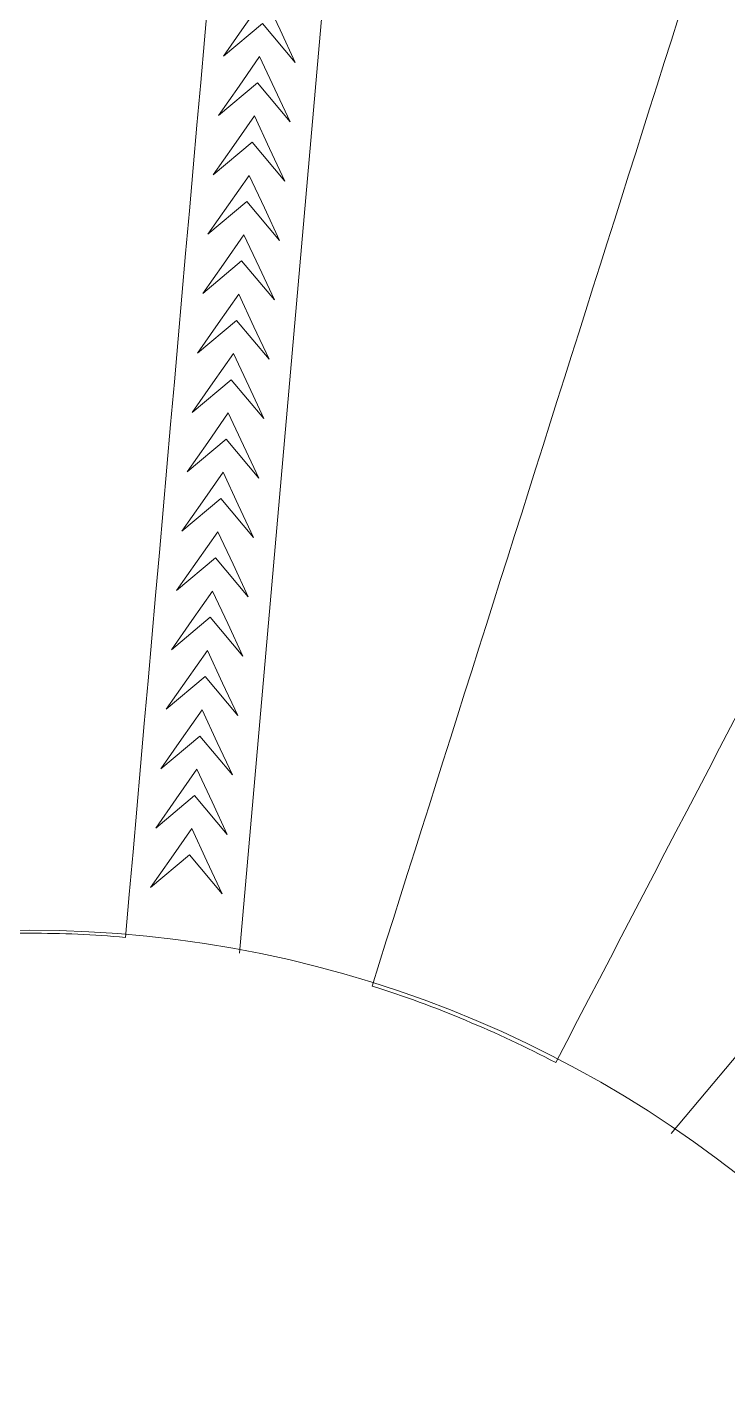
# Model space of a CAD drawing. Header units: inches. Extents: x -151 to 18, y -59 to 24.
# Drawn here: x -137.725 to -135.268, y -48.922 to -44.187 of the extents above; entities that cross this region are included whole.
import ezdxf

# ---------------------------------------------------------------- set-up
doc = ezdxf.new("R2010")
doc.units = ezdxf.units.IN
doc.header["$MEASUREMENT"] = 0
doc.layers.add('Layer 1', color=7, linetype='Continuous')

msp = doc.modelspace()

# ---------------------------------------------------------------- linework, layer by layer
at = {"layer": 'Layer 1', "color": 1, "lineweight": 9}
for points, knots in [([(-137.7157, -47.3529), (-139.9365, -47.3529), (-141.7369, -49.1533), (-141.7369, -51.3741), (-141.7369, -51.3741), (-141.7369, -51.3757), (-141.7369, -51.3774), (-141.7369, -51.379), (-141.7369, -51.379), (-141.7369, -51.379), (-146.9492, -51.3796), (-146.9492, -51.3796), (-146.9492, -51.3796), (-146.9492, -51.3796), (-151.357, -51.3802), (-151.357, -51.3802), (-151.357, -51.3802), (-151.357, -51.3802), (-151.3607, -51.3802), (-151.3607, -51.3802), (-151.3607, -51.3802), (-151.3607, -51.3782), (-151.3607, -51.3761), (-151.3607, -51.3741), (-151.3607, -51.3741), (-151.3607, -43.8433), (-145.2557, -37.7383), (-137.7249, -37.7383), (-137.7249, -37.7383), (-130.1955, -37.7383), (-124.0915, -43.8408), (-124.089, -51.3696), (-124.089, -51.3696), (-124.089, -51.3696), (-133.6945, -51.3741), (-133.6945, -51.3741), (-133.6945, -51.3741), (-133.6945, -49.1533), (-135.4948, -47.3529), (-137.7157, -47.3529)], [0, 0, 0, 0, 0.090909, 0.090909, 0.090909, 0.090909, 0.181818, 0.181818, 0.181818, 0.181818, 0.272727, 0.272727, 0.272727, 0.272727, 0.363636, 0.363636, 0.363636, 0.363636, 0.454545, 0.454545, 0.454545, 0.454545, 0.545455, 0.545455, 0.545455, 0.545455, 0.636364, 0.636364, 0.636364, 0.636364, 0.727273, 0.727273, 0.727273, 0.727273, 0.818182, 0.818182, 0.818182, 0.818182, 1, 1, 1, 1]), ([(-136.8993, -44.1744), (-136.8993, -44.1744), (-137.0357, -44.2889), (-137.0357, -44.2889), (-137.0357, -44.2889), (-137.0357, -44.2889), (-136.9635, -44.1858), (-136.9635, -44.1858), (-136.9635, -44.1858), (-136.9635, -44.1858), (-136.8912, -44.0826), (-136.8912, -44.0826), (-136.8912, -44.0826), (-136.8912, -44.0826), (-136.838, -44.1967), (-136.838, -44.1967), (-136.838, -44.1967), (-136.838, -44.1967), (-136.7848, -44.3109), (-136.7848, -44.3109), (-136.7848, -44.3109), (-136.7848, -44.3109), (-136.8993, -44.1744), (-136.8993, -44.1744)], [0, 0, 0, 0, 0.142857, 0.142857, 0.142857, 0.142857, 0.285714, 0.285714, 0.285714, 0.285714, 0.428571, 0.428571, 0.428571, 0.428571, 0.571429, 0.571429, 0.571429, 0.571429, 0.714286, 0.714286, 0.714286, 0.714286, 1, 1, 1, 1]), ([(-136.9176, -44.3826), (-136.9176, -44.3826), (-137.054, -44.4971), (-137.054, -44.4971), (-137.054, -44.4971), (-137.054, -44.4971), (-136.9818, -44.3939), (-136.9818, -44.3939), (-136.9818, -44.3939), (-136.9818, -44.3939), (-136.9096, -44.2907), (-136.9096, -44.2907), (-136.9096, -44.2907), (-136.9096, -44.2907), (-136.8563, -44.4049), (-136.8563, -44.4049), (-136.8563, -44.4049), (-136.8563, -44.4049), (-136.8031, -44.519), (-136.8031, -44.519), (-136.8031, -44.519), (-136.8031, -44.519), (-136.9176, -44.3826), (-136.9176, -44.3826)], [0, 0, 0, 0, 0.142857, 0.142857, 0.142857, 0.142857, 0.285714, 0.285714, 0.285714, 0.285714, 0.428571, 0.428571, 0.428571, 0.428571, 0.571429, 0.571429, 0.571429, 0.571429, 0.714286, 0.714286, 0.714286, 0.714286, 1, 1, 1, 1]), ([(-136.9359, -44.5908), (-136.9359, -44.5908), (-137.0723, -44.7052), (-137.0723, -44.7052), (-137.0723, -44.7052), (-137.0723, -44.7052), (-137.0001, -44.6021), (-137.0001, -44.6021), (-137.0001, -44.6021), (-137.0001, -44.6021), (-136.9279, -44.4989), (-136.9279, -44.4989), (-136.9279, -44.4989), (-136.9279, -44.4989), (-136.8746, -44.613), (-136.8746, -44.613), (-136.8746, -44.613), (-136.8746, -44.613), (-136.8214, -44.7272), (-136.8214, -44.7272), (-136.8214, -44.7272), (-136.8214, -44.7272), (-136.9359, -44.5908), (-136.9359, -44.5908)], [0, 0, 0, 0, 0.142857, 0.142857, 0.142857, 0.142857, 0.285714, 0.285714, 0.285714, 0.285714, 0.428571, 0.428571, 0.428571, 0.428571, 0.571429, 0.571429, 0.571429, 0.571429, 0.714286, 0.714286, 0.714286, 0.714286, 1, 1, 1, 1]), ([(-136.9542, -44.7989), (-136.9542, -44.7989), (-137.0907, -44.9134), (-137.0907, -44.9134), (-137.0907, -44.9134), (-137.0907, -44.9134), (-137.0184, -44.8102), (-137.0184, -44.8102), (-137.0184, -44.8102), (-137.0184, -44.8102), (-136.9462, -44.7071), (-136.9462, -44.7071), (-136.9462, -44.7071), (-136.9462, -44.7071), (-136.893, -44.8212), (-136.893, -44.8212), (-136.893, -44.8212), (-136.893, -44.8212), (-136.8397, -44.9353), (-136.8397, -44.9353), (-136.8397, -44.9353), (-136.8397, -44.9353), (-136.9542, -44.7989), (-136.9542, -44.7989)], [0, 0, 0, 0, 0.142857, 0.142857, 0.142857, 0.142857, 0.285714, 0.285714, 0.285714, 0.285714, 0.428571, 0.428571, 0.428571, 0.428571, 0.571429, 0.571429, 0.571429, 0.571429, 0.714286, 0.714286, 0.714286, 0.714286, 1, 1, 1, 1]), ([(-136.9726, -45.007), (-136.9726, -45.007), (-137.109, -45.1216), (-137.109, -45.1216), (-137.109, -45.1216), (-137.109, -45.1216), (-137.0367, -45.0184), (-137.0367, -45.0184), (-137.0367, -45.0184), (-137.0367, -45.0184), (-136.9645, -44.9152), (-136.9645, -44.9152), (-136.9645, -44.9152), (-136.9645, -44.9152), (-136.9113, -45.0293), (-136.9113, -45.0293), (-136.9113, -45.0293), (-136.9113, -45.0293), (-136.8581, -45.1435), (-136.8581, -45.1435), (-136.8581, -45.1435), (-136.8581, -45.1435), (-136.9726, -45.007), (-136.9726, -45.007)], [0, 0, 0, 0, 0.142857, 0.142857, 0.142857, 0.142857, 0.285714, 0.285714, 0.285714, 0.285714, 0.428571, 0.428571, 0.428571, 0.428571, 0.571429, 0.571429, 0.571429, 0.571429, 0.714286, 0.714286, 0.714286, 0.714286, 1, 1, 1, 1]), ([(-136.9909, -45.2152), (-136.9909, -45.2152), (-137.1273, -45.3297), (-137.1273, -45.3297), (-137.1273, -45.3297), (-137.1273, -45.3297), (-137.0551, -45.2265), (-137.0551, -45.2265), (-137.0551, -45.2265), (-137.0551, -45.2265), (-136.9828, -45.1234), (-136.9828, -45.1234), (-136.9828, -45.1234), (-136.9828, -45.1234), (-136.9296, -45.2375), (-136.9296, -45.2375), (-136.9296, -45.2375), (-136.9296, -45.2375), (-136.8764, -45.3516), (-136.8764, -45.3516), (-136.8764, -45.3516), (-136.8764, -45.3516), (-136.9909, -45.2152), (-136.9909, -45.2152)], [0, 0, 0, 0, 0.142857, 0.142857, 0.142857, 0.142857, 0.285714, 0.285714, 0.285714, 0.285714, 0.428571, 0.428571, 0.428571, 0.428571, 0.571429, 0.571429, 0.571429, 0.571429, 0.714286, 0.714286, 0.714286, 0.714286, 1, 1, 1, 1]), ([(-137.0092, -45.4234), (-137.0092, -45.4234), (-137.1457, -45.5379), (-137.1457, -45.5379), (-137.1457, -45.5379), (-137.1457, -45.5379), (-137.0734, -45.4347), (-137.0734, -45.4347), (-137.0734, -45.4347), (-137.0734, -45.4347), (-137.0012, -45.3315), (-137.0012, -45.3315), (-137.0012, -45.3315), (-137.0012, -45.3315), (-136.9479, -45.4457), (-136.9479, -45.4457), (-136.9479, -45.4457), (-136.9479, -45.4457), (-136.8947, -45.5598), (-136.8947, -45.5598), (-136.8947, -45.5598), (-136.8947, -45.5598), (-137.0092, -45.4234), (-137.0092, -45.4234)], [0, 0, 0, 0, 0.142857, 0.142857, 0.142857, 0.142857, 0.285714, 0.285714, 0.285714, 0.285714, 0.428571, 0.428571, 0.428571, 0.428571, 0.571429, 0.571429, 0.571429, 0.571429, 0.714286, 0.714286, 0.714286, 0.714286, 1, 1, 1, 1]), ([(-137.0275, -45.6315), (-137.0275, -45.6315), (-137.164, -45.746), (-137.164, -45.746), (-137.164, -45.746), (-137.164, -45.746), (-137.0917, -45.6428), (-137.0917, -45.6428), (-137.0917, -45.6428), (-137.0917, -45.6428), (-137.0195, -45.5397), (-137.0195, -45.5397), (-137.0195, -45.5397), (-137.0195, -45.5397), (-136.9663, -45.6538), (-136.9663, -45.6538), (-136.9663, -45.6538), (-136.9663, -45.6538), (-136.913, -45.768), (-136.913, -45.768), (-136.913, -45.768), (-136.913, -45.768), (-137.0275, -45.6315), (-137.0275, -45.6315)], [0, 0, 0, 0, 0.142857, 0.142857, 0.142857, 0.142857, 0.285714, 0.285714, 0.285714, 0.285714, 0.428571, 0.428571, 0.428571, 0.428571, 0.571429, 0.571429, 0.571429, 0.571429, 0.714286, 0.714286, 0.714286, 0.714286, 1, 1, 1, 1]), ([(-137.0458, -45.8397), (-137.0458, -45.8397), (-137.1823, -45.9542), (-137.1823, -45.9542), (-137.1823, -45.9542), (-137.1823, -45.9542), (-137.1101, -45.851), (-137.1101, -45.851), (-137.1101, -45.851), (-137.1101, -45.851), (-137.0378, -45.7478), (-137.0378, -45.7478), (-137.0378, -45.7478), (-137.0378, -45.7478), (-136.9846, -45.862), (-136.9846, -45.862), (-136.9846, -45.862), (-136.9846, -45.862), (-136.9314, -45.9761), (-136.9314, -45.9761), (-136.9314, -45.9761), (-136.9314, -45.9761), (-137.0458, -45.8397), (-137.0458, -45.8397)], [0, 0, 0, 0, 0.142857, 0.142857, 0.142857, 0.142857, 0.285714, 0.285714, 0.285714, 0.285714, 0.428571, 0.428571, 0.428571, 0.428571, 0.571429, 0.571429, 0.571429, 0.571429, 0.714286, 0.714286, 0.714286, 0.714286, 1, 1, 1, 1]), ([(-137.0642, -46.0478), (-137.0642, -46.0478), (-137.2006, -46.1623), (-137.2006, -46.1623), (-137.2006, -46.1623), (-137.2006, -46.1623), (-137.1284, -46.0591), (-137.1284, -46.0591), (-137.1284, -46.0591), (-137.1284, -46.0591), (-137.0561, -45.956), (-137.0561, -45.956), (-137.0561, -45.956), (-137.0561, -45.956), (-137.0029, -46.0701), (-137.0029, -46.0701), (-137.0029, -46.0701), (-137.0029, -46.0701), (-136.9497, -46.1843), (-136.9497, -46.1843), (-136.9497, -46.1843), (-136.9497, -46.1843), (-137.0642, -46.0478), (-137.0642, -46.0478)], [0, 0, 0, 0, 0.142857, 0.142857, 0.142857, 0.142857, 0.285714, 0.285714, 0.285714, 0.285714, 0.428571, 0.428571, 0.428571, 0.428571, 0.571429, 0.571429, 0.571429, 0.571429, 0.714286, 0.714286, 0.714286, 0.714286, 1, 1, 1, 1]), ([(-137.0825, -46.256), (-137.0825, -46.256), (-137.2189, -46.3705), (-137.2189, -46.3705), (-137.2189, -46.3705), (-137.2189, -46.3705), (-137.1467, -46.2673), (-137.1467, -46.2673), (-137.1467, -46.2673), (-137.1467, -46.2673), (-137.0745, -46.1641), (-137.0745, -46.1641), (-137.0745, -46.1641), (-137.0745, -46.1641), (-137.0212, -46.2783), (-137.0212, -46.2783), (-137.0212, -46.2783), (-137.0212, -46.2783), (-136.968, -46.3924), (-136.968, -46.3924), (-136.968, -46.3924), (-136.968, -46.3924), (-137.0825, -46.256), (-137.0825, -46.256)], [0, 0, 0, 0, 0.142857, 0.142857, 0.142857, 0.142857, 0.285714, 0.285714, 0.285714, 0.285714, 0.428571, 0.428571, 0.428571, 0.428571, 0.571429, 0.571429, 0.571429, 0.571429, 0.714286, 0.714286, 0.714286, 0.714286, 1, 1, 1, 1]), ([(-137.1008, -46.4641), (-137.1008, -46.4641), (-137.2372, -46.5786), (-137.2372, -46.5786), (-137.2372, -46.5786), (-137.2372, -46.5786), (-137.165, -46.4755), (-137.165, -46.4755), (-137.165, -46.4755), (-137.165, -46.4755), (-137.0928, -46.3723), (-137.0928, -46.3723), (-137.0928, -46.3723), (-137.0928, -46.3723), (-137.0395, -46.4864), (-137.0395, -46.4864), (-137.0395, -46.4864), (-137.0395, -46.4864), (-136.9863, -46.6006), (-136.9863, -46.6006), (-136.9863, -46.6006), (-136.9863, -46.6006), (-137.1008, -46.4641), (-137.1008, -46.4641)], [0, 0, 0, 0, 0.142857, 0.142857, 0.142857, 0.142857, 0.285714, 0.285714, 0.285714, 0.285714, 0.428571, 0.428571, 0.428571, 0.428571, 0.571429, 0.571429, 0.571429, 0.571429, 0.714286, 0.714286, 0.714286, 0.714286, 1, 1, 1, 1]), ([(-137.1192, -46.6723), (-137.1192, -46.6723), (-137.2556, -46.7868), (-137.2556, -46.7868), (-137.2556, -46.7868), (-137.2556, -46.7868), (-137.1833, -46.6836), (-137.1833, -46.6836), (-137.1833, -46.6836), (-137.1833, -46.6836), (-137.1111, -46.5804), (-137.1111, -46.5804), (-137.1111, -46.5804), (-137.1111, -46.5804), (-137.0579, -46.6946), (-137.0579, -46.6946), (-137.0579, -46.6946), (-137.0579, -46.6946), (-137.0047, -46.8087), (-137.0047, -46.8087), (-137.0047, -46.8087), (-137.0047, -46.8087), (-137.1192, -46.6723), (-137.1192, -46.6723)], [0, 0, 0, 0, 0.142857, 0.142857, 0.142857, 0.142857, 0.285714, 0.285714, 0.285714, 0.285714, 0.428571, 0.428571, 0.428571, 0.428571, 0.571429, 0.571429, 0.571429, 0.571429, 0.714286, 0.714286, 0.714286, 0.714286, 1, 1, 1, 1]), ([(-137.1375, -46.8804), (-137.1375, -46.8804), (-137.2739, -46.9949), (-137.2739, -46.9949), (-137.2739, -46.9949), (-137.2739, -46.9949), (-137.2017, -46.8918), (-137.2017, -46.8918), (-137.2017, -46.8918), (-137.2017, -46.8918), (-137.1294, -46.7886), (-137.1294, -46.7886), (-137.1294, -46.7886), (-137.1294, -46.7886), (-137.0762, -46.9027), (-137.0762, -46.9027), (-137.0762, -46.9027), (-137.0762, -46.9027), (-137.023, -47.0169), (-137.023, -47.0169), (-137.023, -47.0169), (-137.023, -47.0169), (-137.1375, -46.8804), (-137.1375, -46.8804)], [0, 0, 0, 0, 0.142857, 0.142857, 0.142857, 0.142857, 0.285714, 0.285714, 0.285714, 0.285714, 0.428571, 0.428571, 0.428571, 0.428571, 0.571429, 0.571429, 0.571429, 0.571429, 0.714286, 0.714286, 0.714286, 0.714286, 1, 1, 1, 1]), ([(-137.0413, -47.225), (-137.0413, -47.225), (-137.1558, -47.0886), (-137.1558, -47.0886), (-137.1558, -47.0886), (-137.1558, -47.0886), (-137.2923, -47.2031), (-137.2923, -47.2031), (-137.2923, -47.2031), (-137.2923, -47.2031), (-137.22, -47.0999), (-137.22, -47.0999), (-137.22, -47.0999), (-137.22, -47.0999), (-137.1478, -46.9968), (-137.1478, -46.9968), (-137.1478, -46.9968), (-137.1478, -46.9968), (-137.0945, -47.1109), (-137.0945, -47.1109), (-137.0945, -47.1109), (-137.0945, -47.1109), (-137.0413, -47.225), (-137.0413, -47.225)], [0, 0, 0, 0, 0.142857, 0.142857, 0.142857, 0.142857, 0.285714, 0.285714, 0.285714, 0.285714, 0.428571, 0.428571, 0.428571, 0.428571, 0.571429, 0.571429, 0.571429, 0.571429, 0.714286, 0.714286, 0.714286, 0.714286, 1, 1, 1, 1])]:
    msp.add_open_spline(points, degree=3, knots=knots, dxfattribs=at)
at = {"layer": 'Layer 1', "color": 3, "lineweight": 9}
for points, knots in [([(-137.3798, -47.3779), (-137.0982, -44.1816), (-136.8184, -40.9861), (-136.5379, -37.7908), (-136.5379, -37.7908), (-136.9331, -37.7564), (-137.3331, -37.7388), (-137.7372, -37.7388), (-137.7372, -37.7388), (-138.133, -37.7388), (-138.5248, -37.7556), (-138.9119, -37.7887), (-138.9119, -37.7887), (-138.9119, -37.7887), (-138.7589, -39.5503), (-138.7589, -39.5503), (-138.7589, -39.5503), (-138.7589, -39.5503), (-138.0789, -47.3802), (-138.0789, -47.3802), (-138.0789, -47.3802), (-137.9644, -47.369), (-137.8478, -47.3634), (-137.7299, -47.3634), (-137.7299, -47.3634), (-137.7299, -47.3634), (-137.7165, -47.3634), (-137.7165, -47.3634), (-137.7165, -47.3634), (-137.6031, -47.3634), (-137.4909, -47.3678), (-137.3798, -47.3779)], [0, 0, 0, 0, 0.111111, 0.111111, 0.111111, 0.111111, 0.222222, 0.222222, 0.222222, 0.222222, 0.333333, 0.333333, 0.333333, 0.333333, 0.444444, 0.444444, 0.444444, 0.444444, 0.555556, 0.555556, 0.555556, 0.555556, 0.666667, 0.666667, 0.666667, 0.666667, 0.777778, 0.777778, 0.777778, 0.777778, 1, 1, 1, 1]), ([(-133.4223, -43.1163), (-134.2392, -44.6827), (-135.0549, -46.2491), (-135.8718, -47.8167), (-135.8718, -47.8167), (-135.975, -47.7628), (-136.0805, -47.7134), (-136.1882, -47.6685), (-136.1882, -47.6685), (-136.2948, -47.6237), (-136.4048, -47.5833), (-136.5158, -47.5485), (-136.5158, -47.5485), (-135.9829, -45.8643), (-135.4499, -44.18), (-134.9169, -42.4969), (-134.9169, -42.4969), (-134.6083, -42.4554), (-134.2998, -42.415), (-133.9912, -42.3746), (-133.9912, -42.3746), (-133.8015, -42.6215), (-133.6119, -42.8683), (-133.4223, -43.1163)], [0, 0, 0, 0, 0.142857, 0.142857, 0.142857, 0.142857, 0.285714, 0.285714, 0.285714, 0.285714, 0.428571, 0.428571, 0.428571, 0.428571, 0.571429, 0.571429, 0.571429, 0.571429, 0.714286, 0.714286, 0.714286, 0.714286, 1, 1, 1, 1])]:
    msp.add_open_spline(points, degree=3, knots=knots, dxfattribs=at)
for points in [[(-136.2916, -39.5921), (-136.2916, -39.5921), (-136.9798, -47.4328), (-136.9798, -47.4328)], [(-135.4675, -48.0651), (-135.4675, -48.0651), (-130.4024, -42.0357), (-130.4024, -42.0357)]]:
    msp.add_open_spline(points, degree=3, dxfattribs=at)

doc.saveas('drawing.dxf')
